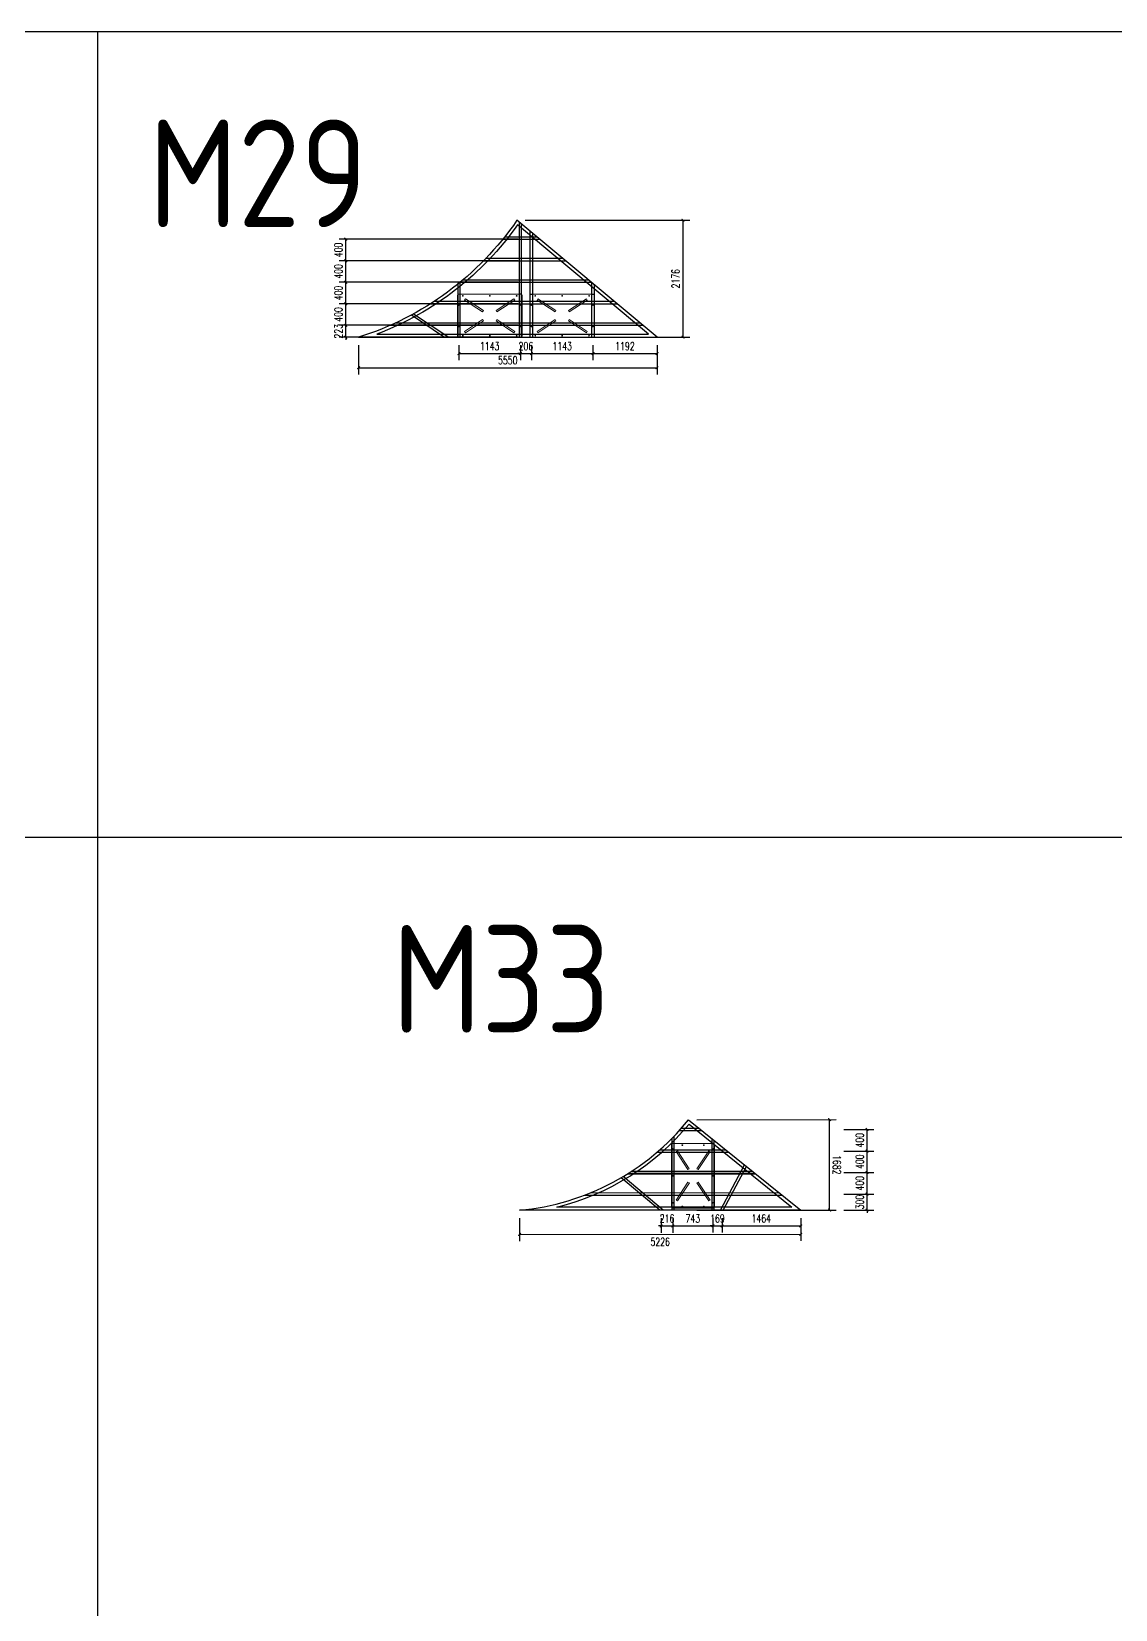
# Model space of a CAD drawing. Extents: x 1254079 to 1500931, y -102737 to 142253.
# Drawn here: x 1410082 to 1430234, y -71594 to -42262 of the extents above; entities that cross this region are included whole.
import ezdxf

# ---------------------------------------------------------------- set-up
doc = ezdxf.new("R2010")
doc.units = 0
doc.header["$LTSCALE"] = 1000
doc.header["$MEASUREMENT"] = 0
for name, color, linetype in [('PUB_DIM', 3, 'Continuous'), ('PUB_TEXT', 7, 'Continuous'), ('W-float bowl浮筒', 253, 'Continuous'), ('W-FLOAT_BOWL浮筒', 253, 'Continuous'), ('W-STEEL_FRAME钢架', 3, 'Continuous'), ('W-STEEL_KEEL钢龙骨', 5, 'Continuous'), ('钢架', 90, 'Continuous')]:
    doc.layers.add(name, color=color, linetype=linetype)
doc.styles.add('_TCH_DIM_T3', font='SIMPLEX', dxfattribs={"width": 0.705882, "bigfont": 'GBCBIG'})
doc.styles.get("Standard").update_dxf_attribs({"font": 'gbenor.shx', "bigfont": 'gbcbig.shx'})
doc.dimstyles.new('_TCH_ARCH&&50', dxfattribs={"dimtxt": 148.75, "dimasz": 50, "dimexe": 125, "dimexo": 150, "dimgap": 63.125, "dimtad": 1, "dimdec": 0, "dimzin": 0, "dimdsep": 46, "dimtxsty": '_TCH_DIM_T3', "dimblk": 'ARCHTICK', "dimcen": 0.09, "dimclrt": 7, "dimazin": 2, "dimtfac": 1, "dimtdec": 0, "dimtix": 1, "dimtmove": 2, "dimatfit": 3, "dimfxl": 0, "dimtolj": 1, "dimtzin": 0, "dimarcsym": 0})

# ---------------------------------------------------------------- blocks, each defined once
blk = doc.blocks.new('_ArchTick')
at = {"color": 0, "linetype": 'ByBlock', "const_width": 0.4}
blk.add_lwpolyline([(-0.5, -0.5), (0.5, 0.5)], dxfattribs=at)
blk = doc.blocks.new('*D426')
at = {"layer": 'Defpoints', "color": 0, "transparency": 16777216}
for p in [(1422919, -64171), (1424382, -64171), (1424382, -64464)]:
    blk.add_point(p, dxfattribs=at)
at = {"layer": 'PUB_DIM', "color": 0, "lineweight": -2, "transparency": 16777216}
for p, q in [((1422919, -64321), (1422919, -64589)), ((1422919, -64464), (1424382, -64464)), ((1424382, -64321), (1424382, -64589))]:
    blk.add_line(p, q, dxfattribs=at)
at = {"layer": 'PUB_DIM', "color": 0, "lineweight": -2, "transparency": 16777216, "xscale": 50, "yscale": 50, "zscale": 50}
for p, rotation in [((1422919, -64464), 180.0255228738611), ((1424382, -64464), 0.02552287386103873)]:
    blk.add_blockref('_ArchTick', p, dxfattribs=dict(at, rotation=rotation))
at = {"layer": 'PUB_DIM', "color": 7, "transparency": 16777216, "insert": (1423650, -64326), "char_height": 148.8, "attachment_point": 5, "rotation": 0.0255, "style": '_TCH_DIM_T3'}
blk.add_mtext('\\A1;1464', dxfattribs=at)
blk = doc.blocks.new('*D427')
at = {"layer": 'Defpoints', "color": 0, "transparency": 16777216}
for p in [(1422749, -64171), (1422919, -64171), (1422919, -64464)]:
    blk.add_point(p, dxfattribs=at)
at = {"layer": 'PUB_DIM', "color": 0, "lineweight": -2, "transparency": 16777216}
for p, q in [((1422750, -64464), (1422700, -64464)), ((1422750, -64321), (1422750, -64589)), ((1422750, -64464), (1422919, -64464)), ((1422919, -64321), (1422919, -64589)), ((1422919, -64464), (1422969, -64464))]:
    blk.add_line(p, q, dxfattribs=at)
at = {"layer": 'PUB_DIM', "color": 0, "lineweight": -2, "transparency": 16777216, "xscale": 50, "yscale": 50, "zscale": 50}
for p, rotation in [((1422750, -64464), 0.02552287386093255), ((1422919, -64464), 180.025522873861)]:
    blk.add_blockref('_ArchTick', p, dxfattribs=dict(at, rotation=rotation))
at = {"layer": 'PUB_DIM', "color": 7, "transparency": 16777216, "insert": (1422834, -64327), "char_height": 148.8, "attachment_point": 5, "rotation": 0.0255, "style": '_TCH_DIM_T3'}
blk.add_mtext('\\A1;169', dxfattribs=at)
blk = doc.blocks.new('*D428')
at = {"layer": 'Defpoints', "color": 0, "transparency": 16777216}
for p in [(1422005, -64172), (1422749, -64171), (1422750, -64464)]:
    blk.add_point(p, dxfattribs=at)
at = {"layer": 'PUB_DIM', "color": 0, "lineweight": -2, "transparency": 16777216}
for p, q in [((1422005, -64322), (1422005, -64590)), ((1422005, -64465), (1422750, -64464)), ((1422750, -64321), (1422750, -64589))]:
    blk.add_line(p, q, dxfattribs=at)
at = {"layer": 'PUB_DIM', "color": 0, "lineweight": -2, "transparency": 16777216, "xscale": 50, "yscale": 50, "zscale": 50}
for p, rotation in [((1422005, -64465), 180.025522873861), ((1422750, -64464), 0.02552287386100056)]:
    blk.add_blockref('_ArchTick', p, dxfattribs=dict(at, rotation=rotation))
at = {"layer": 'PUB_DIM', "color": 7, "transparency": 16777216, "insert": (1422377, -64327), "char_height": 148.8, "attachment_point": 5, "rotation": 0.0255, "style": '_TCH_DIM_T3'}
blk.add_mtext('\\A1;743', dxfattribs=at)
blk = doc.blocks.new('*D429')
at = {"layer": 'Defpoints', "color": 0, "transparency": 16777216}
for p in [(1421789, -64172), (1422005, -64172), (1422005, -64465)]:
    blk.add_point(p, dxfattribs=at)
at = {"layer": 'PUB_DIM', "color": 0, "lineweight": -2, "transparency": 16777216}
for p, q in [((1421789, -64465), (1421739, -64465)), ((1421789, -64322), (1421789, -64590)), ((1421789, -64465), (1422005, -64465)), ((1422005, -64322), (1422005, -64590)), ((1422005, -64465), (1422055, -64465))]:
    blk.add_line(p, q, dxfattribs=at)
at = {"layer": 'PUB_DIM', "color": 0, "lineweight": -2, "transparency": 16777216, "xscale": 50, "yscale": 50, "zscale": 50}
for p, rotation in [((1421789, -64465), 0.02552287386181185), ((1422005, -64465), 180.0255228738618)]:
    blk.add_blockref('_ArchTick', p, dxfattribs=dict(at, rotation=rotation))
at = {"layer": 'PUB_DIM', "color": 7, "transparency": 16777216, "insert": (1421897, -64327), "char_height": 148.8, "attachment_point": 5, "rotation": 0.0255, "style": '_TCH_DIM_T3'}
blk.add_mtext('\\A1;216', dxfattribs=at)
blk = doc.blocks.new('*D430')
at = {"layer": 'Defpoints', "color": 0, "transparency": 16777216}
for p in [(1425036, -63872), (1425616, -63872), (1425036, -64172)]:
    blk.add_point(p, dxfattribs=at)
at = {"layer": 'PUB_DIM', "color": 0, "lineweight": -2, "transparency": 16777216}
for p, q in [((1425186, -63872), (1425741, -63872)), ((1425616, -63872), (1425616, -63822)), ((1425616, -64172), (1425616, -63872)), ((1425186, -64172), (1425741, -64172)), ((1425616, -64172), (1425616, -64222))]:
    blk.add_line(p, q, dxfattribs=at)
at = {"layer": 'PUB_DIM', "color": 0, "lineweight": -2, "transparency": 16777216, "xscale": 50, "yscale": 50, "zscale": 50}
for p, rotation in [((1425616, -63872), 269.9992561467271), ((1425616, -64172), 89.9992561467271)]:
    blk.add_blockref('_ArchTick', p, dxfattribs=dict(at, rotation=rotation))
at = {"layer": 'PUB_DIM', "color": 7, "transparency": 16777216, "insert": (1425479, -64022), "char_height": 148.8, "attachment_point": 5, "rotation": 89.9993, "style": '_TCH_DIM_T3'}
blk.add_mtext('\\A1;300', dxfattribs=at)
blk = doc.blocks.new('*D431')
at = {"layer": 'Defpoints', "color": 0, "transparency": 16777216}
for p in [(1425036, -63472), (1425616, -63472), (1425036, -63872)]:
    blk.add_point(p, dxfattribs=at)
at = {"layer": 'PUB_DIM', "color": 0, "lineweight": -2, "transparency": 16777216}
for p, q in [((1425186, -63472), (1425741, -63472)), ((1425616, -63872), (1425616, -63472)), ((1425186, -63872), (1425741, -63872))]:
    blk.add_line(p, q, dxfattribs=at)
at = {"layer": 'PUB_DIM', "color": 0, "lineweight": -2, "transparency": 16777216, "xscale": 50, "yscale": 50, "zscale": 50}
for p, rotation in [((1425616, -63472), 89.99925614672695), ((1425616, -63872), 269.999256146727)]:
    blk.add_blockref('_ArchTick', p, dxfattribs=dict(at, rotation=rotation))
at = {"layer": 'PUB_DIM', "color": 7, "transparency": 16777216, "insert": (1425479, -63672), "char_height": 148.8, "attachment_point": 5, "rotation": 89.9993, "style": '_TCH_DIM_T3'}
blk.add_mtext('\\A1;400', dxfattribs=at)
blk = doc.blocks.new('*D432')
at = {"layer": 'Defpoints', "color": 0, "transparency": 16777216}
for p in [(1425036, -63072), (1425616, -63072), (1425036, -63472)]:
    blk.add_point(p, dxfattribs=at)
at = {"layer": 'PUB_DIM', "color": 0, "lineweight": -2, "transparency": 16777216}
for p, q in [((1425186, -63072), (1425741, -63072)), ((1425616, -63472), (1425616, -63072)), ((1425186, -63472), (1425741, -63472))]:
    blk.add_line(p, q, dxfattribs=at)
at = {"layer": 'PUB_DIM', "color": 0, "lineweight": -2, "transparency": 16777216, "xscale": 50, "yscale": 50, "zscale": 50}
for p, rotation in [((1425616, -63072), 89.99925614673225), ((1425616, -63472), 269.9992561467323)]:
    blk.add_blockref('_ArchTick', p, dxfattribs=dict(at, rotation=rotation))
at = {"layer": 'PUB_DIM', "color": 7, "transparency": 16777216, "insert": (1425479, -63272), "char_height": 148.8, "attachment_point": 5, "rotation": 89.9993, "style": '_TCH_DIM_T3'}
blk.add_mtext('\\A1;400', dxfattribs=at)
blk = doc.blocks.new('*D433')
at = {"layer": 'Defpoints', "color": 0, "transparency": 16777216}
for p in [(1425036, -62672), (1425616, -62672), (1425036, -63072)]:
    blk.add_point(p, dxfattribs=at)
at = {"layer": 'PUB_DIM', "color": 0, "lineweight": -2, "transparency": 16777216}
for p, q in [((1425186, -62672), (1425741, -62672)), ((1425616, -63072), (1425616, -62672)), ((1425186, -63072), (1425741, -63072))]:
    blk.add_line(p, q, dxfattribs=at)
at = {"layer": 'PUB_DIM', "color": 0, "lineweight": -2, "transparency": 16777216, "xscale": 50, "yscale": 50, "zscale": 50}
for p, rotation in [((1425616, -62672), 89.99925614673371), ((1425616, -63072), 269.9992561467337)]:
    blk.add_blockref('_ArchTick', p, dxfattribs=dict(at, rotation=rotation))
at = {"layer": 'PUB_DIM', "color": 7, "transparency": 16777216, "insert": (1425479, -62872), "char_height": 148.8, "attachment_point": 5, "rotation": 89.9993, "style": '_TCH_DIM_T3'}
blk.add_mtext('\\A1;400', dxfattribs=at)
blk = doc.blocks.new('*D434')
at = {"layer": 'Defpoints', "color": 0, "transparency": 16777216}
for p in [(1422298, -62490), (1424919, -62489), (1422299, -64172)]:
    blk.add_point(p, dxfattribs=at)
at = {"layer": 'PUB_DIM', "color": 0, "lineweight": -2, "transparency": 16777216}
for p, q in [((1422448, -62490), (1425044, -62489)), ((1424919, -64170), (1424919, -62489)), ((1422449, -64171), (1425044, -64170))]:
    blk.add_line(p, q, dxfattribs=at)
at = {"layer": 'PUB_DIM', "color": 0, "lineweight": -2, "transparency": 16777216, "xscale": 50, "yscale": 50, "zscale": 50}
for p, rotation in [((1424919, -62489), 90.02552287386779), ((1424919, -64170), 270.0255228738678)]:
    blk.add_blockref('_ArchTick', p, dxfattribs=dict(at, rotation=rotation))
at = {"layer": 'PUB_DIM', "color": 7, "transparency": 16777216, "insert": (1425056, -63329), "char_height": 148.8, "attachment_point": 5, "rotation": 270.0255, "style": '_TCH_DIM_T3'}
blk.add_mtext('\\A1;1682', dxfattribs=at)
blk = doc.blocks.new('*D435')
at = {"layer": 'Defpoints', "color": 0, "transparency": 16777216}
for p in [(1419157, -64173), (1424382, -64171), (1424382, -64619)]:
    blk.add_point(p, dxfattribs=at)
at = {"layer": 'PUB_DIM', "color": 0, "lineweight": -2, "transparency": 16777216}
for p, q in [((1419157, -64323), (1419157, -64747)), ((1424382, -64321), (1424383, -64744)), ((1419157, -64622), (1424382, -64619))]:
    blk.add_line(p, q, dxfattribs=at)
at = {"layer": 'PUB_DIM', "color": 0, "lineweight": -2, "transparency": 16777216, "xscale": 50, "yscale": 50, "zscale": 50}
for p, rotation in [((1419157, -64622), 180.0255228738628), ((1424382, -64619), 0.02552287386271805)]:
    blk.add_blockref('_ArchTick', p, dxfattribs=dict(at, rotation=rotation))
at = {"layer": 'PUB_DIM', "color": 7, "transparency": 16777216, "insert": (1421770, -64758), "char_height": 148.8, "attachment_point": 5, "rotation": 0.0255, "style": '_TCH_DIM_T3'}
blk.add_mtext('\\A1;5226', dxfattribs=at)
blk = doc.blocks.new('*D481')
at = {"layer": 'Defpoints', "color": 0, "transparency": 16777216}
for p in [(1415924, -47722), (1419281, -47722), (1419281, -47945)]:
    blk.add_point(p, dxfattribs=at)
at = {"layer": 'PUB_DIM', "color": 0, "lineweight": -2, "transparency": 16777216}
for p, q in [((1419131, -47722), (1415799, -47722)), ((1415924, -47722), (1415924, -47672)), ((1415924, -47945), (1415924, -47722)), ((1419131, -47945), (1415799, -47945)), ((1415924, -47945), (1415924, -47995))]:
    blk.add_line(p, q, dxfattribs=at)
at = {"layer": 'PUB_DIM', "color": 0, "lineweight": -2, "transparency": 16777216, "xscale": 50, "yscale": 50, "zscale": 50}
for p, rotation in [((1415924, -47722), 270), ((1415924, -47945), 90)]:
    blk.add_blockref('_ArchTick', p, dxfattribs=dict(at, rotation=rotation))
at = {"layer": 'PUB_DIM', "color": 7, "transparency": 16777216, "insert": (1415786, -47834), "char_height": 148.8, "attachment_point": 5, "rotation": 90, "style": '_TCH_DIM_T3'}
blk.add_mtext('\\A1;223', dxfattribs=at)
blk = doc.blocks.new('*D482')
at = {"layer": 'Defpoints', "color": 0, "transparency": 16777216}
for p in [(1415924, -47321), (1419281, -47321), (1419281, -47722)]:
    blk.add_point(p, dxfattribs=at)
at = {"layer": 'PUB_DIM', "color": 0, "lineweight": -2, "transparency": 16777216}
for p, q in [((1419131, -47321), (1415799, -47321)), ((1415924, -47722), (1415924, -47321)), ((1419131, -47722), (1415799, -47722))]:
    blk.add_line(p, q, dxfattribs=at)
at = {"layer": 'PUB_DIM', "color": 0, "lineweight": -2, "transparency": 16777216, "xscale": 50, "yscale": 50, "zscale": 50}
for p, rotation in [((1415924, -47321), 90), ((1415924, -47722), 270)]:
    blk.add_blockref('_ArchTick', p, dxfattribs=dict(at, rotation=rotation))
at = {"layer": 'PUB_DIM', "color": 7, "transparency": 16777216, "insert": (1415786, -47522), "char_height": 148.8, "attachment_point": 5, "rotation": 90, "style": '_TCH_DIM_T3'}
blk.add_mtext('\\A1;400', dxfattribs=at)
blk = doc.blocks.new('*D483')
at = {"layer": 'Defpoints', "color": 0, "transparency": 16777216}
for p in [(1415924, -46922), (1419281, -46922), (1419281, -47321)]:
    blk.add_point(p, dxfattribs=at)
at = {"layer": 'PUB_DIM', "color": 0, "lineweight": -2, "transparency": 16777216}
for p, q in [((1419131, -46922), (1415799, -46922)), ((1415924, -47321), (1415924, -46922)), ((1419131, -47321), (1415799, -47321))]:
    blk.add_line(p, q, dxfattribs=at)
at = {"layer": 'PUB_DIM', "color": 0, "lineweight": -2, "transparency": 16777216, "xscale": 50, "yscale": 50, "zscale": 50}
for p, rotation in [((1415924, -46922), 90), ((1415924, -47321), 270)]:
    blk.add_blockref('_ArchTick', p, dxfattribs=dict(at, rotation=rotation))
at = {"layer": 'PUB_DIM', "color": 7, "transparency": 16777216, "insert": (1415786, -47122), "char_height": 148.8, "attachment_point": 5, "rotation": 90, "style": '_TCH_DIM_T3'}
blk.add_mtext('\\A1;400', dxfattribs=at)
blk = doc.blocks.new('*D484')
at = {"layer": 'Defpoints', "color": 0, "transparency": 16777216}
for p in [(1415924, -46522), (1419281, -46522), (1419281, -46922)]:
    blk.add_point(p, dxfattribs=at)
at = {"layer": 'PUB_DIM', "color": 0, "lineweight": -2, "transparency": 16777216}
for p, q in [((1419131, -46522), (1415799, -46522)), ((1415924, -46922), (1415924, -46522)), ((1419131, -46922), (1415799, -46922))]:
    blk.add_line(p, q, dxfattribs=at)
at = {"layer": 'PUB_DIM', "color": 0, "lineweight": -2, "transparency": 16777216, "xscale": 50, "yscale": 50, "zscale": 50}
for p, rotation in [((1415924, -46522), 90), ((1415924, -46922), 270)]:
    blk.add_blockref('_ArchTick', p, dxfattribs=dict(at, rotation=rotation))
at = {"layer": 'PUB_DIM', "color": 7, "transparency": 16777216, "insert": (1415786, -46722), "char_height": 148.8, "attachment_point": 5, "rotation": 90, "style": '_TCH_DIM_T3'}
blk.add_mtext('\\A1;400', dxfattribs=at)
blk = doc.blocks.new('*D485')
at = {"layer": 'Defpoints', "color": 0, "transparency": 16777216}
for p in [(1415924, -46122), (1419281, -46122), (1419281, -46522)]:
    blk.add_point(p, dxfattribs=at)
at = {"layer": 'PUB_DIM', "color": 0, "lineweight": -2, "transparency": 16777216}
for p, q in [((1419131, -46122), (1415799, -46122)), ((1415924, -46522), (1415924, -46122)), ((1419131, -46522), (1415799, -46522))]:
    blk.add_line(p, q, dxfattribs=at)
at = {"layer": 'PUB_DIM', "color": 0, "lineweight": -2, "transparency": 16777216, "xscale": 50, "yscale": 50, "zscale": 50}
for p, rotation in [((1415924, -46122), 90), ((1415924, -46522), 270)]:
    blk.add_blockref('_ArchTick', p, dxfattribs=dict(at, rotation=rotation))
at = {"layer": 'PUB_DIM', "color": 7, "transparency": 16777216, "insert": (1415786, -46322), "char_height": 148.8, "attachment_point": 5, "rotation": 90, "style": '_TCH_DIM_T3'}
blk.add_mtext('\\A1;400', dxfattribs=at)
blk = doc.blocks.new('*D486')
at = {"layer": 'Defpoints', "color": 0, "transparency": 16777216}
for p in [(1420520, -47945), (1421711, -47945), (1421711, -48249)]:
    blk.add_point(p, dxfattribs=at)
at = {"layer": 'PUB_DIM', "color": 0, "lineweight": -2, "transparency": 16777216}
for p, q in [((1420520, -48095), (1420520, -48374)), ((1421711, -48095), (1421711, -48374)), ((1420520, -48249), (1421711, -48249))]:
    blk.add_line(p, q, dxfattribs=at)
at = {"layer": 'PUB_DIM', "color": 0, "lineweight": -2, "transparency": 16777216, "xscale": 50, "yscale": 50, "zscale": 50, "rotation": 180}
blk.add_blockref('_ArchTick', (1420520, -48249), dxfattribs=at)
at = {"layer": 'PUB_DIM', "color": 0, "lineweight": -2, "transparency": 16777216, "xscale": 50, "yscale": 50, "zscale": 50}
blk.add_blockref('_ArchTick', (1421711, -48249), dxfattribs=at)
at = {"layer": 'PUB_DIM', "color": 7, "transparency": 16777216, "insert": (1421115, -48111), "char_height": 148.8, "attachment_point": 5, "style": '_TCH_DIM_T3'}
blk.add_mtext('\\A1;1192', dxfattribs=at)
blk = doc.blocks.new('*D487')
at = {"layer": 'Defpoints', "color": 0, "transparency": 16777216}
for p in [(1419377, -47945), (1420520, -47945), (1420520, -48249)]:
    blk.add_point(p, dxfattribs=at)
at = {"layer": 'PUB_DIM', "color": 0, "lineweight": -2, "transparency": 16777216}
for p, q in [((1419377, -48095), (1419377, -48374)), ((1420520, -48095), (1420520, -48374)), ((1419377, -48249), (1420520, -48249))]:
    blk.add_line(p, q, dxfattribs=at)
at = {"layer": 'PUB_DIM', "color": 0, "lineweight": -2, "transparency": 16777216, "xscale": 50, "yscale": 50, "zscale": 50, "rotation": 180}
blk.add_blockref('_ArchTick', (1419377, -48249), dxfattribs=at)
at = {"layer": 'PUB_DIM', "color": 0, "lineweight": -2, "transparency": 16777216, "xscale": 50, "yscale": 50, "zscale": 50}
blk.add_blockref('_ArchTick', (1420520, -48249), dxfattribs=at)
at = {"layer": 'PUB_DIM', "color": 7, "transparency": 16777216, "insert": (1419948, -48111), "char_height": 148.8, "attachment_point": 5, "style": '_TCH_DIM_T3'}
blk.add_mtext('\\A1;1143', dxfattribs=at)
blk = doc.blocks.new('*D488')
at = {"layer": 'Defpoints', "color": 0, "transparency": 16777216}
for p in [(1419171, -47945), (1419377, -47945), (1419377, -48249)]:
    blk.add_point(p, dxfattribs=at)
at = {"layer": 'PUB_DIM', "color": 0, "lineweight": -2, "transparency": 16777216}
for p, q in [((1419171, -48095), (1419171, -48374)), ((1419377, -48095), (1419377, -48374)), ((1419171, -48249), (1419121, -48249)), ((1419171, -48249), (1419377, -48249)), ((1419377, -48249), (1419427, -48249))]:
    blk.add_line(p, q, dxfattribs=at)
at = {"layer": 'PUB_DIM', "color": 0, "lineweight": -2, "transparency": 16777216, "xscale": 50, "yscale": 50, "zscale": 50}
blk.add_blockref('_ArchTick', (1419171, -48249), dxfattribs=at)
at = {"layer": 'PUB_DIM', "color": 0, "lineweight": -2, "transparency": 16777216, "xscale": 50, "yscale": 50, "zscale": 50, "rotation": 180}
blk.add_blockref('_ArchTick', (1419377, -48249), dxfattribs=at)
at = {"layer": 'PUB_DIM', "color": 7, "transparency": 16777216, "insert": (1419274, -48111), "char_height": 148.8, "attachment_point": 5, "style": '_TCH_DIM_T3'}
blk.add_mtext('\\A1;206', dxfattribs=at)
blk = doc.blocks.new('*D489')
at = {"layer": 'Defpoints', "color": 0, "transparency": 16777216}
for p in [(1418028, -47945), (1419171, -47945), (1419171, -48249)]:
    blk.add_point(p, dxfattribs=at)
at = {"layer": 'PUB_DIM', "color": 0, "lineweight": -2, "transparency": 16777216}
for p, q in [((1418028, -48095), (1418028, -48374)), ((1419171, -48095), (1419171, -48374)), ((1418028, -48249), (1419171, -48249))]:
    blk.add_line(p, q, dxfattribs=at)
at = {"layer": 'PUB_DIM', "color": 0, "lineweight": -2, "transparency": 16777216, "xscale": 50, "yscale": 50, "zscale": 50, "rotation": 180}
blk.add_blockref('_ArchTick', (1418028, -48249), dxfattribs=at)
at = {"layer": 'PUB_DIM', "color": 0, "lineweight": -2, "transparency": 16777216, "xscale": 50, "yscale": 50, "zscale": 50}
blk.add_blockref('_ArchTick', (1419171, -48249), dxfattribs=at)
at = {"layer": 'PUB_DIM', "color": 7, "transparency": 16777216, "insert": (1418600, -48111), "char_height": 148.8, "attachment_point": 5, "style": '_TCH_DIM_T3'}
blk.add_mtext('\\A1;1143', dxfattribs=at)
blk = doc.blocks.new('*D490')
at = {"layer": 'Defpoints', "color": 0, "transparency": 16777216}
for p in [(1419107, -45769), (1422194, -45769), (1419107, -47945)]:
    blk.add_point(p, dxfattribs=at)
at = {"layer": 'PUB_DIM', "color": 0, "lineweight": -2, "transparency": 16777216}
for p, q in [((1419257, -45769), (1422319, -45769)), ((1422194, -47945), (1422194, -45769)), ((1419257, -47945), (1422319, -47945))]:
    blk.add_line(p, q, dxfattribs=at)
at = {"layer": 'PUB_DIM', "color": 0, "lineweight": -2, "transparency": 16777216, "xscale": 50, "yscale": 50, "zscale": 50}
for p, rotation in [((1422194, -45769), 90), ((1422194, -47945), 270)]:
    blk.add_blockref('_ArchTick', p, dxfattribs=dict(at, rotation=rotation))
at = {"layer": 'PUB_DIM', "color": 7, "transparency": 16777216, "insert": (1422057, -46857), "char_height": 148.8, "attachment_point": 5, "rotation": 90, "style": '_TCH_DIM_T3'}
blk.add_mtext('\\A1;2176', dxfattribs=at)
blk = doc.blocks.new('*D491')
at = {"layer": 'Defpoints', "color": 0, "transparency": 16777216}
for p in [(1416161, -47945), (1421711, -47945), (1421711, -48512)]:
    blk.add_point(p, dxfattribs=at)
at = {"layer": 'PUB_DIM', "color": 0, "lineweight": -2, "transparency": 16777216}
for p, q in [((1416161, -48095), (1416161, -48637)), ((1421711, -48095), (1421711, -48637)), ((1416161, -48512), (1421711, -48512))]:
    blk.add_line(p, q, dxfattribs=at)
at = {"layer": 'PUB_DIM', "color": 0, "lineweight": -2, "transparency": 16777216, "xscale": 50, "yscale": 50, "zscale": 50, "rotation": 180}
blk.add_blockref('_ArchTick', (1416161, -48512), dxfattribs=at)
at = {"layer": 'PUB_DIM', "color": 0, "lineweight": -2, "transparency": 16777216, "xscale": 50, "yscale": 50, "zscale": 50}
blk.add_blockref('_ArchTick', (1421711, -48512), dxfattribs=at)
at = {"layer": 'PUB_DIM', "color": 7, "transparency": 16777216, "insert": (1418936, -48374), "char_height": 148.8, "attachment_point": 5, "style": '_TCH_DIM_T3'}
blk.add_mtext('\\A1;5550', dxfattribs=at)
blk = doc.blocks.new('$matou$00000145')
at = {"layer": 'W-float bowl浮筒', "lineweight": 0}
for p, q in [((-600, -375), (-600, 375)), ((-575, 400), (575, 400)), ((-507, 370), (-493, 370)), ((-500, 377), (-500, 363)), ((-7, 370), (7, 370)), ((0, 377), (0, 363)), ((493, 370), (507, 370)), ((500, 377), (500, 363)), ((600, 375), (600, -375)), ((-577, 200), (-563, 200)), ((-570, 207), (-570, 193)), ((563, 200), (577, 200)), ((570, 207), (570, 193)), ((-577, -200), (-563, -200)), ((-570, -193), (-570, -207)), ((563, -200), (577, -200)), ((570, -193), (570, -207)), ((575, -400), (-575, -400)), ((-507, -370), (-493, -370)), ((-500, -377), (-500, -363)), ((-7, -370), (7, -370)), ((0, -377), (0, -363)), ((493, -370), (507, -370)), ((500, -377), (500, -363))]:
    blk.add_line(p, q, dxfattribs=at)
at = {"layer": 'W-float bowl浮筒', "lineweight": 0, "ltscale": 100}
for points in [[(-450, 316), (-117, 95), (-133, 70), (-467, 291)], [(450, 316), (117, 95), (133, 70), (467, 291)], [(-450, -316), (-117, -95), (-133, -70), (-467, -291)], [(450, -316), (117, -95), (133, -70), (467, -291)]]:
    blk.add_lwpolyline(points, close=True, dxfattribs=at)
at = {"layer": 'W-float bowl浮筒', "lineweight": 0}
for centre in [(-500, 370), (0, 370), (500, 370), (-570, 200), (570, 200), (-570, -200), (570, -200), (-500, -370), (0, -370), (500, -370)]:
    blk.add_circle(centre, 7, dxfattribs=at)
for centre, start, end in [((-575, 375), 90, 180), ((575, 375), 0, 90), ((-575, -375), 180, 270), ((575, -375), 270, 0)]:
    blk.add_arc(centre, 25, start, end, dxfattribs=at)

msp = doc.modelspace()

# ---------------------------------------------------------------- linework, layer by layer
at = {"layer": 'W-STEEL_FRAME钢架'}
for p, q in [((1419149.2, -45804.4), (1419149.2, -47945.1)), ((1419192.2, -47945.1), (1419192.2, -45840.3)), ((1419354.2, -47945.1), (1419354.2, -45975.7)), ((1419397.2, -46011.6), (1419397.2, -47945.1)), ((1419192.2, -47145.1), (1419149.2, -47145.1)), ((1419354.2, -47145.1), (1419397.2, -47145.1)), ((1420497.2, -47945.1), (1420497.2, -46930.8)), ((1420497.2, -47145.1), (1420540.2, -47145.1)), ((1420540.2, -46966.7), (1420540.2, -47945.1)), ((1421985.9, -62838.6), (1421986.4, -64171.7)), ((1422029.4, -64171.7), (1422028.8, -62794.7)), ((1422728.9, -62837.2), (1422729.4, -64171.4)), ((1422772.4, -64171.3), (1422771.9, -62871.9))]:
    msp.add_line(p, q, dxfattribs=at)
msp.add_lwpolyline([(1418049, -47945.1), (1418048.7, -46940.5), (1418005.7, -46940.5), (1418006, -47945.1)], dxfattribs=at)
at = {"layer": 'W-STEEL_KEEL钢龙骨'}
for p, q in [((1418843.1, -46122.4), (1419529.7, -46122.3)), ((1418843.9, -46121.4), (1419528.6, -46121.4)), ((1419481.8, -46082.3), (1418875.2, -46082.4)), ((1418486, -46522.4), (1420008.3, -46522.2)), ((1418487, -46521.4), (1420007.3, -46521.4)), ((1419960.5, -46482.3), (1418524.9, -46482.4)), ((1418049.2, -46922.5), (1420487, -46922.2)), ((1418050.5, -46921.4), (1420486, -46921.4)), ((1420439.1, -46882.2), (1418097.3, -46882.4)), ((1417498.3, -47322.5), (1420965.6, -47322.1)), ((1417500.1, -47321.4), (1420964.7, -47321.4)), ((1420917.8, -47282.2), (1417560.2, -47282.5)), ((1416751.7, -47722.6), (1421444.3, -47722.1)), ((1421396.4, -47682.1), (1416840.1, -47682.6)), ((1422125.3, -62691.6), (1422548, -62691.4)), ((1422498.5, -62651.5), (1422161.2, -62651.6)), ((1421760.8, -63050.8), (1422991.5, -63049)), ((1421712.6, -63092.6), (1423044.7, -63092)), ((1423542.7, -63493.5), (1421166.3, -63494.3)), ((1421167, -63493.9), (1423542.4, -63493.3)), ((1421229, -63454.3), (1423493.1, -63453.5)), ((1423492.8, -63453.3), (1421229.7, -63453.8)), ((1420363.3, -63893.6), (1424036.8, -63892)), ((1423987.2, -63852), (1420465, -63853.6))]:
    msp.add_line(p, q, dxfattribs=at)
at = {"layer": '钢架'}
for points in [[(1372490.4, -42262.5), (1450385, -42262.5)], [(1411311, -42262.5), (1411311, -88861.8)], [(1417186.2, -47507.5), (1417838.3, -47945.1)], [(1417143.6, -47530.7), (1417761.1, -47945.1)], [(1372490.4, -57235.2), (1450385, -57235.2)], [(1422891.3, -64171.3), (1423340.1, -63330.2)], [(1421761.1, -64171.8), (1421043, -63568.9)], [(1421827.9, -64171.8), (1421082.2, -63545.7)], [(1422940.1, -64171.3), (1423374.2, -63357.7)]]:
    msp.add_lwpolyline(points, dxfattribs=at)
for points in [[(1419107, -45769.1, -0.1676729), (1416160.8, -47945.1), (1421711.2, -47945.1)], [(1419118.4, -45854.2, -0.1491892), (1416504.4, -47887.1), (1421551.3, -47887.1)], [(1419156.6, -64172.9, 0.2028467), (1422298, -62489.8), (1424382.3, -64170.6)], [(1419850.2, -64114.6, 0.1606438), (1422306.4, -62571.1), (1424218, -64112.7)]]:
    msp.add_lwpolyline(points, format="xyb", close=True, dxfattribs=at)

# ---------------------------------------------------------------- block references
at = {"layer": 'W-FLOAT_BOWL浮筒'}
for p in [(1418600.7, -47545.1), (1419947.2, -47545.1)]:
    msp.add_blockref('$matou$00000145', p, dxfattribs=at)
at = {"layer": 'W-FLOAT_BOWL浮筒', "rotation": 90.02552287386402}
msp.add_blockref('$matou$00000145', (1422381.4, -63533.5), dxfattribs=at)

# ---------------------------------------------------------------- texts
at = {"layer": 'PUB_TEXT'}
for s, p in [('M29', (1412255.3, -45897.8)), ('M33', (1416782.9, -60870.5))]:
    msp.add_text(s, height=2000, dxfattribs=at).set_placement(p)

# ---------------------------------------------------------------- dimensions: what is measured, and where the dimension line sits
at = {"layer": 'PUB_DIM'}
for p1, p2, distance, picture, middle in [((1419107, -47945.1), (1419107, -45769.1), -3087.4, '*D490', (1422056.9, -46857.1)), ((1419280.8, -46522.3), (1419280.8, -46122.3), 3357, '*D485', (1415786.2, -46322.3)), ((1419280.8, -46922.3), (1419280.8, -46522.3), 3357, '*D484', (1415786.2, -46722.3)), ((1419280.8, -47945.1), (1419280.8, -47722.3), 3357, '*D481', (1415786.2, -47833.7)), ((1416160.8, -47945.1), (1421711.2, -47945.1), -566.5, '*D491', (1418936, -48374.1)), ((1418028.4, -47945.1), (1419171.2, -47945.1), -303.4, '*D489', (1418599.8, -48111.1)), ((1419171.2, -47945.1), (1419377, -47945.1), -303.4, '*D488', (1419274.1, -48111.1)), ((1419376.9875, -47945.12), (1420519.5069, -47945.12), -303.4316, '*D487', (1419948.2472, -48111.0516)), ((1420519.5, -47945.1), (1421711.2, -47945.1), -303.4, '*D486', (1421115.3, -48111.1)), ((1422298.7, -64171.5), (1422298, -62489.8), -2620.6, '*D434', (1425056.4, -63329.4)), ((1425035.8, -63071.7), (1425035.8, -62671.8), -580.5, '*D433', (1425478.7, -62871.8)), ((1425035.8, -63471.7), (1425035.8, -63071.7), -580.5, '*D432', (1425478.7, -63271.7)), ((1425035.8, -63871.8), (1425035.8, -63471.7), -580.5, '*D431', (1425478.7, -63671.8)), ((1425035.7, -64171.8), (1425035.8, -63871.8), -580.5, '*D430', (1425478.7, -64021.8)), ((1421789.1, -64171.8), (1422005.2, -64171.7), -293.1, '*D429', (1421897.2, -64327.3)), ((1422749.5, -64171.3), (1422918.5, -64171.3), -293.1, '*D427', (1422834.1, -64326.9)), ((1422918.5, -64171.3), (1424382.3, -64170.6), -293.1, '*D426', (1423650.5, -64326.5))]:
    dim = msp.add_aligned_dim(p1=p1, p2=p2, distance=distance, dimstyle='_TCH_ARCH&&50', dxfattribs=at)
    dim.commit()
    dim.dimension.update_dxf_attribs({"geometry": picture, "text_midpoint": middle})
for p1, p2, distance, text, picture, middle in [((1419280.8, -47321.4), (1419280.8, -46922.3), 3357, '400', '*D483', (1415786.2, -47121.8)), ((1419280.8, -47722.3), (1419280.8, -47321.4), 3357, '400', '*D482', (1415786.2, -47521.8)), ((1422005.2, -64171.7), (1422749.5, -64171.3), -293.1, '743', '*D428', (1422377.4, -64327.1))]:
    dim = msp.add_aligned_dim(p1=p1, p2=p2, distance=distance, text=text, dimstyle='_TCH_ARCH&&50', dxfattribs=at)
    dim.commit()
    dim.dimension.update_dxf_attribs({"geometry": picture, "text_midpoint": middle})
dim = msp.add_linear_dim(base=(1424382.5, -64619.3), p1=(1419156.6, -64172.9), p2=(1424382.3, -64170.6), angle=0.02552, dimstyle='_TCH_ARCH&&50', dxfattribs=at)
dim.commit()
dim.dimension.update_dxf_attribs({"geometry": '*D435', "text_midpoint": (1421769.7, -64758.2), "dimtype": 129})

doc.saveas('drawing.dxf')
